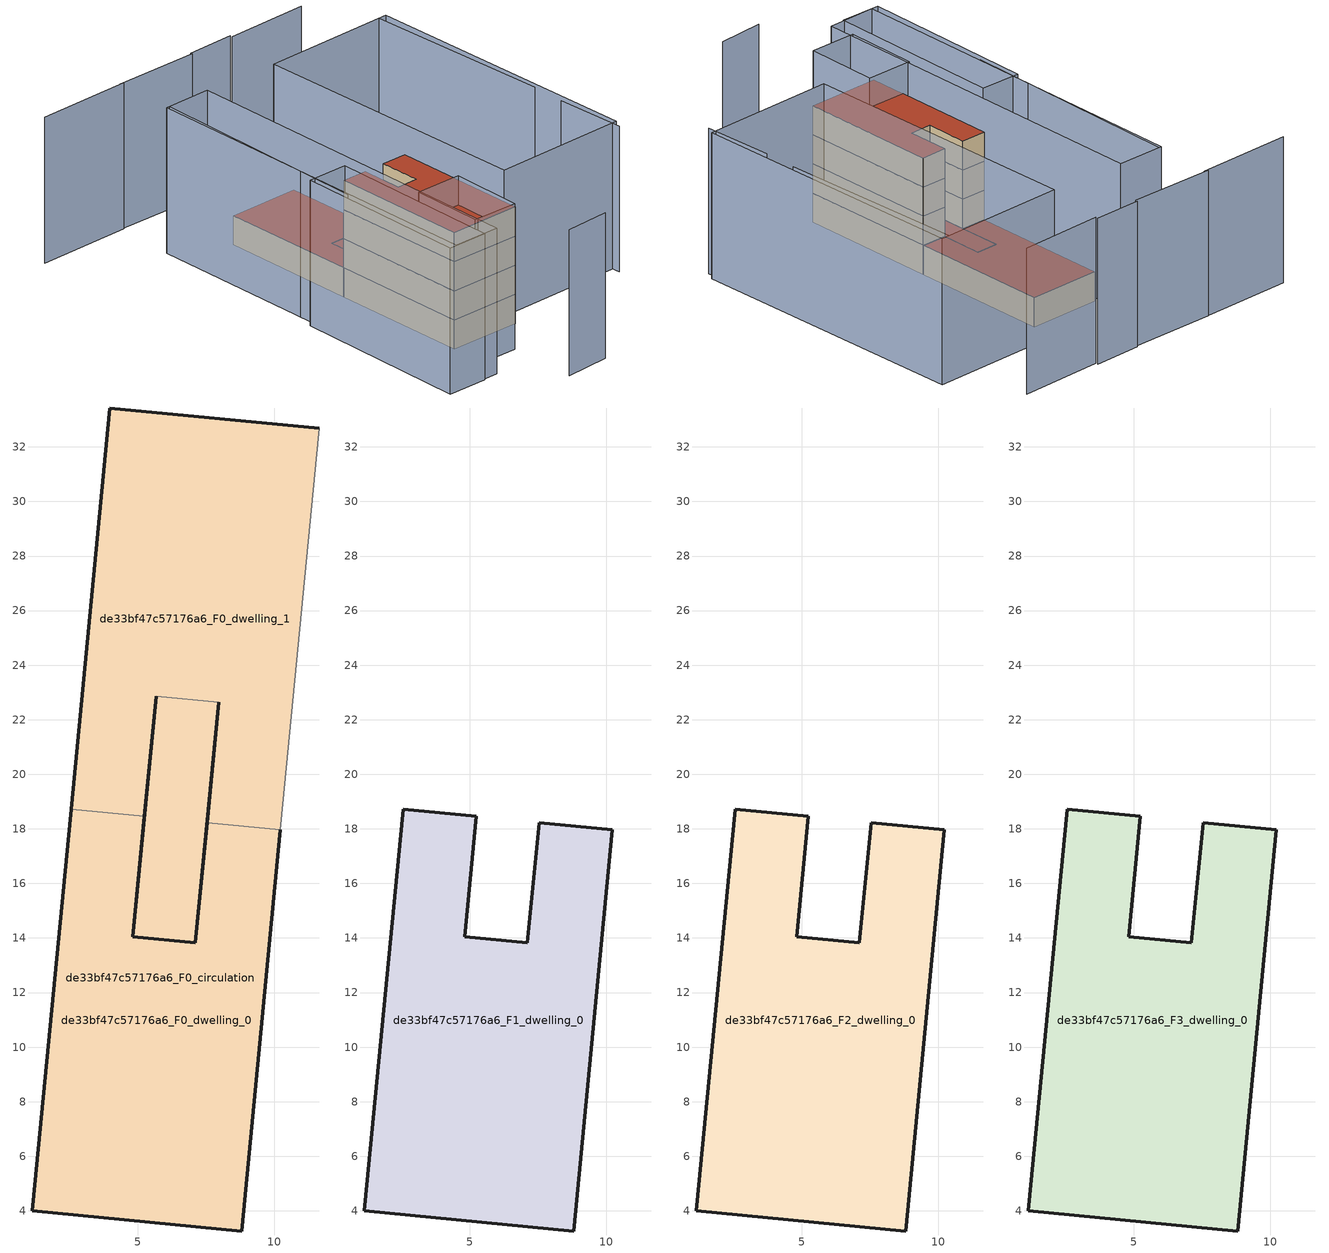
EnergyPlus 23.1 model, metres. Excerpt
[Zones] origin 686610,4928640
de33bf47c57176a6_F0_dwelling_0
 floor ground (EU_floor_Construction): 10.23,17.97 8.8,3.26 1.12,4 2.55,18.71 5.24,18.45 5.22,18.23 4.81,14.04 7.11,13.82 7.54,18.23 z0; 7.97,22.64 7.54,18.23 7.11,13.82 4.81,14.04 5.22,18.23 5.24,18.45 5.67,22.87 z0
 wall outside (EU_wall_Construction): 7.54,18.23 7.11,13.82 4.81,14.04 5.24,18.45 / 2.55,18.71 1.12,4 8.8,3.26 10.23,17.97 z0:3
 wall to de33bf47c57176a6_F0_dwelling_1 (EU_wall_Construction): 10.23,17.97 7.54,18.23 / 5.24,18.45 2.55,18.71 z0:3
 roof outside (EU_floor_Construction): 7.11,13.82 7.54,18.23 7.97,22.64 5.67,22.87 5.24,18.45 5.05,16.52 4.81,14.04 z3
de33bf47c57176a6_F0_dwelling_1
 floor ground (EU_floor_Construction): 7.97,22.64 7.93,22.25 7.54,18.23 7.11,13.82 4.81,14.04 5.24,18.45 5.67,22.87 z0; 11.65,32.68 10.23,17.97 7.54,18.23 7.93,22.25 7.97,22.64 5.67,22.87 5.24,18.45 2.55,18.71 3.98,33.43 z0
 wall outside (EU_wall_Construction): 11.65,32.68 3.98,33.43 2.55,18.71 / 5.24,18.45 5.67,22.87 / 7.97,22.64 7.54,18.23 z0:3
 wall adiabatic (EU_wall_Construction): 10.23,17.97 11.65,32.68 z0:3
 wall to de33bf47c57176a6_F0_circulation (EU_wall_Construction): 5.67,22.87 7.97,22.64 z0:3
 roof outside (EU_roof_Construction): 10.23,17.97 11.65,32.68 3.98,33.43 2.55,18.71 5.24,18.45 5.67,22.87 7.97,22.64 7.93,22.25 7.54,18.23 z3; 7.11,13.82 7.54,18.23 7.93,22.25 7.97,22.64 5.67,22.87 5.24,18.45 4.81,14.04 z3
de33bf47c57176a6_F0_circulation
 floor ground (EU_floor_Construction): 10.23,17.97 8.8,3.26 1.12,4 2.55,18.71 5.24,18.45 5.22,18.23 4.81,14.04 7.11,13.82 7.54,18.23 z0; 7.97,22.64 7.93,22.25 7.54,18.23 7.11,13.82 5.58,13.97 4.81,14.04 5.1,17.03 5.24,18.45 5.67,22.87 z0; 11.65,32.68 10.23,17.97 7.54,18.23 7.93,22.25 7.97,22.64 5.67,22.87 5.24,18.45 2.55,18.71 3.98,33.43 z0
 wall outside (EU_wall_Construction): 5.67,22.87 4.81,14.04 7.11,13.82 7.97,22.64 z0:3
 roof outside (EU_roof_Construction): 7.11,13.82 7.54,18.23 7.93,22.25 7.97,22.64 5.67,22.87 5.24,18.45 5.1,17.03 4.81,14.04 5.58,13.97 z3; 8.8,3.26 10.23,17.97 7.54,18.23 7.11,13.82 4.81,14.04 5.22,18.23 5.24,18.45 2.55,18.71 1.12,4 z3; 10.23,17.97 11.65,32.68 3.98,33.43 2.55,18.71 5.24,18.45 5.67,22.87 7.97,22.64 7.93,22.25 7.54,18.23 z3
de33bf47c57176a6_F1_dwelling_0
 floor to de33bf47c57176a6_F0_dwelling_0 (EU_floor_Construction): 10.23,17.97 8.8,3.26 1.12,4 2.55,18.71 5.24,18.45 5.22,18.23 4.81,14.04 7.11,13.82 7.54,18.23 z3
 wall outside (EU_wall_Construction): 8.8,3.26 10.23,17.97 7.54,18.23 7.11,13.82 4.81,14.04 5.24,18.45 2.55,18.71 1.12,4 8.8,3.26 z3:6
de33bf47c57176a6_F2_dwelling_0
 floor to de33bf47c57176a6_F1_dwelling_0 (EU_floor_Construction): 10.23,17.97 8.8,3.26 1.12,4 2.55,18.71 5.24,18.45 4.81,14.04 7.11,13.82 7.54,18.23 z6
 wall outside (EU_wall_Construction): 8.8,3.26 10.23,17.97 7.54,18.23 7.11,13.82 4.81,14.04 5.24,18.45 2.55,18.71 1.12,4 8.8,3.26 z6:9
de33bf47c57176a6_F3_dwelling_0
 floor to de33bf47c57176a6_F2_dwelling_0 (EU_floor_Construction): 10.23,17.97 8.8,3.26 1.12,4 2.55,18.71 5.24,18.45 4.81,14.04 7.11,13.82 7.54,18.23 z9
 wall outside (EU_wall_Construction): 8.8,3.26 10.23,17.97 7.54,18.23 7.11,13.82 4.81,14.04 5.24,18.45 2.55,18.71 1.12,4 8.8,3.26 z9:12
 roof outside (EU_roof_Construction): 8.8,3.26 10.23,17.97 7.54,18.23 7.11,13.82 4.81,14.04 5.24,18.45 2.55,18.71 1.12,4 z12
shading: 4,-7.45 8.83,-7.66 / 23.04,2.99 23.5,10.43 / 23.97,14.02 25.21,34.1 / -1.06,36.78 -3.9,12.61 / 8.49,42.28 -0.54,43.28 / 22.46,41.14 13.53,41.81 / -0.12,43.16 -10.22,44 / 13.55,42.07 8.51,42.49 / -0.14,0.37 0.72,8.01 / 0.72,8.01 5.64,7.46 / 5.64,7.46 4.79,-0.18 / 4.79,-0.18 -0.14,0.37 / 0.36,16.68 -1.74,-2.14 / -1.74,-2.14 -6.02,-1.67 / -6.02,-1.67 -3.92,17.16 / -3.92,17.16 0.36,16.68 / -5.21,-1.68 -1.36,36.87 / -1.36,36.87 3.73,36.36 / 3.73,36.36 -0.11,-2.19 / -0.11,-2.19 -5.21,-1.68 / 23.6,3.84 9.26,5.03 / 9.26,5.03 11.75,35.24 / 11.75,35.24 26.09,34.05 / 26.09,34.05 23.6,3.84 z0:15
[Building]
EU S2 Campaign: North Axis=0; Terrain=City; Solar Distribution=FullExterior
[Site:Location]
Bologna: Latitude=44.5; Longitude=11.25; Time Zone=1; Elevation=37
[SizingPeriod:WeatherFileDays]
AnnualSizingPeriod: Begin Month=1; Begin Day of Month=1; End Month=12; End Day of Month=31; Day of Week for Start Day=Monday; Use Weather File Daylight Saving Period=No; Use Weather File Rain and Snow Indicators=No
[MATERIAL]
EU_InternalMass_Material: Roughness=MediumRough; Thickness=0.1; Conductivity=1; Density=1800; Specific Heat=900; Thermal Absorptance=0.9; Solar Absorptance=0.7; Visible Absorptance=0.7
[MATERIAL:NOMASS] Roughness=MediumRough; Thermal Absorptance=0.9; Solar Absorptance=0.7; Visible Absorptance=0.7
Name | Thermal Resistance
EU_wall_NoMass | 0.937881
EU_roof_NoMass | 0.548572
EU_floor_NoMass | 0.71348
[CONSTRUCTION]
EU_wall_Construction: EU_wall_NoMass
EU_roof_Construction: EU_roof_NoMass
EU_floor_Construction: EU_floor_NoMass
EU_InternalMass_Construction: EU_InternalMass_Material
[ZONE] Type=1; Multiplier=1; Ceiling Height=autocalculate; Floor Area=autocalculate; Part of Total Floor Area=Yes
Name | Volume
de33bf47c57176a6_F0_dwelling_0 | 372.735
de33bf47c57176a6_F1_dwelling_0 | 311.182
de33bf47c57176a6_F2_dwelling_0; de33bf47c57176a6_F3_dwelling_0 | 311.183
de33bf47c57176a6_F0_dwelling_1 | 372.738
de33bf47c57176a6_F0_circulation | 683.918
[INTERNALMASS] Construction=EU_InternalMass_Construction
Name | Zone or ZoneList | Surface Area
de33bf47c57176a6_F0_dwelling_0_EU_InternalMass | de33bf47c57176a6_F0_dwelling_0 | 103.728
de33bf47c57176a6_F0_dwelling_1_EU_InternalMass | de33bf47c57176a6_F0_dwelling_1 | 103.728
de33bf47c57176a6_F1_dwelling_0_EU_InternalMass | de33bf47c57176a6_F1_dwelling_0 | 228.399
de33bf47c57176a6_F2_dwelling_0_EU_InternalMass | de33bf47c57176a6_F2_dwelling_0 | 228.399
de33bf47c57176a6_F3_dwelling_0_EU_InternalMass | de33bf47c57176a6_F3_dwelling_0 | 228.399
[OTHEREQUIPMENT] Fuel Type=Electricity; Design Level Calculation Method=Watts/Area; Power per Zone Floor Area=1; Fraction Latent=0; Fraction Radiant=0; Fraction Lost=0; Carbon Dioxide Generation Rate=0; EndUse Subcategory=EU_Step8_InternalGains
Name | Zone or ZoneList or Space or SpaceList | Schedule
EU_Step8_InternalGain_de33bf47c57176a6_F0_dwelling_0_f000 | de33bf47c57176a6_F0_dwelling_0 | EU_Step8_GainSchedule_de33bf47c57176a6_F0_dwelling_0_f000
EU_Step8_InternalGain_de33bf47c57176a6_F0_dwelling_1_f000 | de33bf47c57176a6_F0_dwelling_1 | EU_Step8_GainSchedule_de33bf47c57176a6_F0_dwelling_1_f000
EU_Step8_InternalGain_de33bf47c57176a6_F1_dwelling_0_f000 | de33bf47c57176a6_F1_dwelling_0 | EU_Step8_GainSchedule_de33bf47c57176a6_F1_dwelling_0_f000
EU_Step8_InternalGain_de33bf47c57176a6_F2_dwelling_0_f000 | de33bf47c57176a6_F2_dwelling_0 | EU_Step8_GainSchedule_de33bf47c57176a6_F2_dwelling_0_f000
EU_Step8_InternalGain_de33bf47c57176a6_F3_dwelling_0_f000 | de33bf47c57176a6_F3_dwelling_0 | EU_Step8_GainSchedule_de33bf47c57176a6_F3_dwelling_0_f000
[ZONEINFILTRATION:DESIGNFLOWRATE]
EU_Circulation_Infiltration_de33bf47c57176a6_F0_circulation: Zone or ZoneList or Space or SpaceList=de33bf47c57176a6_F0_circulation; Schedule=EU_AlwaysOn; Design Flow Rate Calculation Method=Flow/Area; Flow Rate per Floor Area=0.0005; Constant Term Coefficient=1; Temperature Term Coefficient=0; Velocity Term Coefficient=0; Velocity Squared Term Coefficient=0
[ZONEVENTILATION:DESIGNFLOWRATE] Schedule=EU_AlwaysOn; Design Flow Rate Calculation Method=AirChanges/Hour; Air Changes per Hour=0.687892; Ventilation Type=Natural; Fan Pressure Rise=0; Fan Total Efficiency=1; Constant Term Coefficient=1; Temperature Term Coefficient=0; Velocity Term Coefficient=0; Velocity Squared Term Coefficient=0; Minimum Indoor Temperature=-100; Maximum Indoor Temperature=100; Delta Temperature=-100; Minimum Outdoor Temperature=-100; Maximum Outdoor Temperature=100; Maximum Wind Speed=40
Name | Zone or ZoneList or Space or SpaceList
EU_ConstantAir_de33bf47c57176a6_F0_dwelling_0 | de33bf47c57176a6_F0_dwelling_0
EU_ConstantAir_de33bf47c57176a6_F0_dwelling_1 | de33bf47c57176a6_F0_dwelling_1
EU_ConstantAir_de33bf47c57176a6_F1_dwelling_0 | de33bf47c57176a6_F1_dwelling_0
EU_ConstantAir_de33bf47c57176a6_F2_dwelling_0 | de33bf47c57176a6_F2_dwelling_0
EU_ConstantAir_de33bf47c57176a6_F3_dwelling_0 | de33bf47c57176a6_F3_dwelling_0
[HVACTEMPLATE:THERMOSTAT] Constant Heating Setpoint=20; Constant Cooling Setpoint=50
EU_HeatOnly_de33bf47c57176a6_F0_dwelling_0; EU_HeatOnly_de33bf47c57176a6_F0_dwelling_1; EU_HeatOnly_de33bf47c57176a6_F1_dwelling_0; EU_HeatOnly_de33bf47c57176a6_F2_dwelling_0; EU_HeatOnly_de33bf47c57176a6_F3_dwelling_0
[HVACTEMPLATE:ZONE:IDEALLOADSAIRSYSTEM] System Availability Schedule=EU_AlwaysOn; Maximum Heating Supply Air Temperature=50; Minimum Cooling Supply Air Temperature=13; Maximum Heating Supply Air Humidity Ratio=0.0156; Minimum Cooling Supply Air Humidity Ratio=0.0077; Heating Limit=NoLimit; Cooling Limit=NoLimit; Heating Availability Schedule=EU_AlwaysOn; Cooling Availability Schedule=EU_CoolingOff; Dehumidification Control Type=ConstantSensibleHeatRatio; Cooling Sensible Heat Ratio=0.7; Dehumidification Setpoint=60; Humidification Control Type=None; Humidification Setpoint=30; Outdoor Air Method=None; Outdoor Air Flow Rate per Person=0.00944; Outdoor Air Flow Rate per Zone Floor Area=0; Outdoor Air Flow Rate per Zone=0; Demand Controlled Ventilation Type=None; Outdoor Air Economizer Type=NoEconomizer; Heat Recovery Type=None; Sensible Heat Recovery Effectiveness=0.7; Latent Heat Recovery Effectiveness=0.65
Name | Template Thermostat
de33bf47c57176a6_F0_dwelling_0 | EU_HeatOnly_de33bf47c57176a6_F0_dwelling_0
de33bf47c57176a6_F0_dwelling_1 | EU_HeatOnly_de33bf47c57176a6_F0_dwelling_1
de33bf47c57176a6_F1_dwelling_0 | EU_HeatOnly_de33bf47c57176a6_F1_dwelling_0
de33bf47c57176a6_F2_dwelling_0 | EU_HeatOnly_de33bf47c57176a6_F2_dwelling_0
de33bf47c57176a6_F3_dwelling_0 | EU_HeatOnly_de33bf47c57176a6_F3_dwelling_0
[SIZING:ZONE] Zone Cooling Design Supply Air Temperature Input Method=SupplyAirTemperature; Zone Cooling Design Supply Air Temperature=13; Zone Heating Design Supply Air Temperature Input Method=SupplyAirTemperature; Zone Heating Design Supply Air Temperature=50; Zone Cooling Design Supply Air Humidity Ratio=0.008; Zone Heating Design Supply Air Humidity Ratio=0.008; Cooling Design Air Flow Method=DesignDay; Cooling Design Air Flow Rate=0; Cooling Minimum Air Flow per Zone Floor Area=0.000762; Cooling Minimum Air Flow=0; Cooling Minimum Air Flow Fraction=0.2; Heating Design Air Flow Method=DesignDay; Heating Design Air Flow Rate=0; Heating Maximum Air Flow per Zone Floor Area=0.002032; Heating Maximum Air Flow=0.141576; Heating Maximum Air Flow Fraction=0.3; Account for Dedicated Outdoor Air System=No; Dedicated Outdoor Air System Control Strategy=NeutralSupplyAir; Dedicated Outdoor Air Low Setpoint Temperature for Design=autosize; Dedicated Outdoor Air High Setpoint Temperature for Design=autosize; Zone Load Sizing Method=Sensible Load Only No Latent Load; Zone Latent Cooling Design Supply Air Humidity Ratio Input Method=HumidityRatioDifference; Zone Cooling Design Supply Air Humidity Ratio Difference=0.005; Zone Latent Heating Design Supply Air Humidity Ratio Input Method=HumidityRatioDifference; Zone Humidification Design Supply Air Humidity Ratio Difference=0.005
de33bf47c57176a6_F0_dwelling_0; de33bf47c57176a6_F0_dwelling_1; de33bf47c57176a6_F1_dwelling_0; de33bf47c57176a6_F2_dwelling_0; de33bf47c57176a6_F3_dwelling_0
[SCHEDULE:CONSTANT]
Name | Hourly Value
EU_AlwaysOn | 1
EU_CoolingOff | 0
[SCHEDULE:FILE] Column Number=1; Rows to Skip at Top=0; Number of Hours of Data=8760; Column Separator=Comma; Interpolate to Timestep=No; Minutes per Item=60; Adjust Schedule for Daylight Savings=Yes
Name | File
EU_Step8_GainSchedule_de33bf47c57176a6_F0_dwelling_0_f000 | ../../schedules/de33bf47c57176a6/de33bf47c57176a6_F0_dwelling_0_f000_gain.csv
EU_Step8_GainSchedule_de33bf47c57176a6_F0_dwelling_1_f000 | ../../schedules/de33bf47c57176a6/de33bf47c57176a6_F0_dwelling_1_f000_gain.csv
EU_Step8_GainSchedule_de33bf47c57176a6_F1_dwelling_0_f000 | ../../schedules/de33bf47c57176a6/de33bf47c57176a6_F1_dwelling_0_f000_gain.csv
EU_Step8_GainSchedule_de33bf47c57176a6_F2_dwelling_0_f000 | ../../schedules/de33bf47c57176a6/de33bf47c57176a6_F2_dwelling_0_f000_gain.csv
EU_Step8_GainSchedule_de33bf47c57176a6_F3_dwelling_0_f000 | ../../schedules/de33bf47c57176a6/de33bf47c57176a6_F3_dwelling_0_f000_gain.csv
